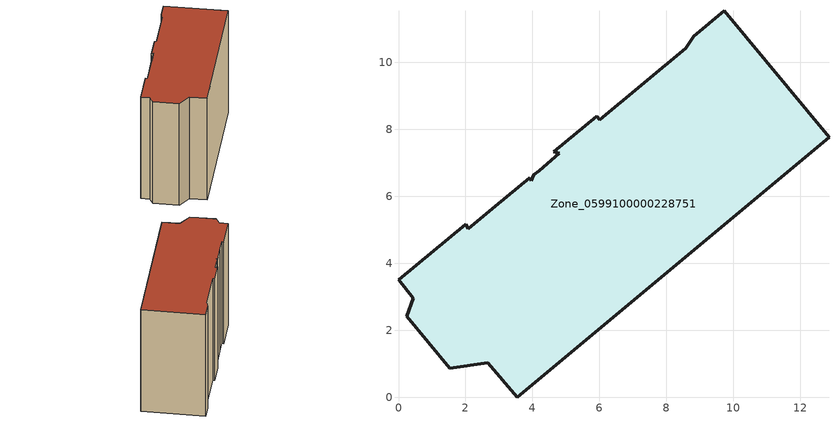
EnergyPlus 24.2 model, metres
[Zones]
Zone_0599100000228751
 floor ground (C_G): 6.01,8.29 8.57,10.42 8.81,10.78 9.72,11.53 12.85,7.75 3.54,0 2.67,1.03 1.53,0.87 0.25,2.41 0.44,2.96 0,3.5 2.01,5.16 2.08,5.03 2.9,5.7 3.92,6.55 3.96,6.46 4.03,6.64 4.2,6.75 4.8,7.28 4.64,7.33 5.92,8.39 z0
 wall outside (C_F): 0.44,2.96 0.25,2.41 1.53,0.87 2.67,1.03 3.54,0 12.85,7.75 9.72,11.53 8.81,10.78 8.57,10.42 6.01,8.29 5.92,8.39 4.64,7.33 4.8,7.28 4.2,6.75 4.03,6.64 3.96,6.46 3.92,6.55 2.9,5.7 2.08,5.03 2.01,5.16 0,3.5 0.44,2.96 z0:9.04
 roof outside (C_R): 8.57,10.42 6.01,8.29 5.92,8.39 4.64,7.33 4.8,7.28 4.2,6.75 4.03,6.64 3.96,6.46 3.92,6.55 2.9,5.7 2.08,5.03 2.01,5.16 0,3.5 0.44,2.96 0.25,2.41 1.53,0.87 2.67,1.03 3.54,0 12.85,7.75 9.72,11.53 8.81,10.78 z9.04
[BUILDING]
Pand.0599100000228751: North Axis=0; Terrain=City; Loads Convergence Tolerance Value=0.04; Temperature Convergence Tolerance Value=0.4; Solar Distribution=FullExterior; Maximum Number of Warmup Days=25; Minimum Number of Warmup Days=1
[Site:Location]
Rotterdam.The.Hague.AP_ZH_NLD Design_Conditions: Latitude=51.96; Longitude=4.45; Time Zone=1; Elevation=-4.5
[SITE:GROUNDTEMPERATURE:BUILDINGSURFACE]
18, 18, 18, 18, 18, 18, 18, 18, 18, 18, 18, 18
[MATERIAL] Thermal Absorptance=0.9; Solar Absorptance=0.7; Visible Absorptance=0.7
Name | Roughness | Thickness | Conductivity | Density | Specific Heat
G.TC.1946 | MediumSmooth | 0.15 | 1 | 540 | 1210
F.TC.1946 | Rough | 0.3 | 0.857143 | 1920 | 840
R.TC.1946 | MediumRough | 0.2 | 0.909091 | 1500 | 1000
[CONSTRUCTION]
C_G: G.TC.1946
C_F: F.TC.1946
C_R: R.TC.1946
[ZONE]
Zone_0599100000228751: Type=1; Multiplier=1; Ceiling Height=Autocalculate; Volume=Autocalculate; Floor Area=autocalculate; Part of Total Floor Area=Yes
[ZONEINFILTRATION:DESIGNFLOWRATE]
Infil_Zone_0599100000228751: Zone or ZoneList or Space or SpaceList=Zone_0599100000228751; Schedule=AlwaysOn; Design Flow Rate Calculation Method=Flow/Area; Flow Rate per Floor Area=0.003; Constant Term Coefficient=1; Temperature Term Coefficient=0; Velocity Term Coefficient=0; Velocity Squared Term Coefficient=0
[HVACTEMPLATE:ZONE:IDEALLOADSAIRSYSTEM]
Zone_0599100000228751: Maximum Heating Supply Air Temperature=50; Minimum Cooling Supply Air Temperature=13; Maximum Heating Supply Air Humidity Ratio=0.0156; Minimum Cooling Supply Air Humidity Ratio=0.0077; Heating Limit=NoLimit; Cooling Limit=NoLimit; Dehumidification Control Type=ConstantSensibleHeatRatio; Cooling Sensible Heat Ratio=0.7; Dehumidification Setpoint=60; Humidification Control Type=None; Humidification Setpoint=30; Outdoor Air Method=None; Outdoor Air Flow Rate per Person=0.00944; Outdoor Air Flow Rate per Zone Floor Area=0; Outdoor Air Flow Rate per Zone=0; Demand Controlled Ventilation Type=None; Outdoor Air Economizer Type=NoEconomizer; Heat Recovery Type=None; Sensible Heat Recovery Effectiveness=0.7; Latent Heat Recovery Effectiveness=0.65
[ZONECONTROL:THERMOSTAT]
ThermostatControl_Zone_0599100000228751: Zone or ZoneList=Zone_0599100000228751; Control Type Schedule=DualSetpointControlType; Control 1=Thermostat_Zone_0599100000228751; Temperature Difference Between Cutout And Setpoint=0
[THERMOSTATSETPOINT:DUALSETPOINT]
Thermostat_Zone_0599100000228751: Heating Setpoint Temperature Schedule=HeatingSetpoint_Zone_0599100000228751; Cooling Setpoint Temperature Schedule=CoolingSetpoint_Zone_0599100000228751
[SCHEDULE:COMPACT]
HeatingSetpoint_Zone_0599100000228751: Through: 12/31, For: AllDays, Until: 24:00, 21
CoolingSetpoint_Zone_0599100000228751: Through: 12/31, For: AllDays, Until: 24:00, 24
DualSetpointControlType: Through: 12/31, For: AllDays, Until: 24:00, 4
AlwaysOn: Through: 12/31, For: AllDays, Until: 24:00, 1
